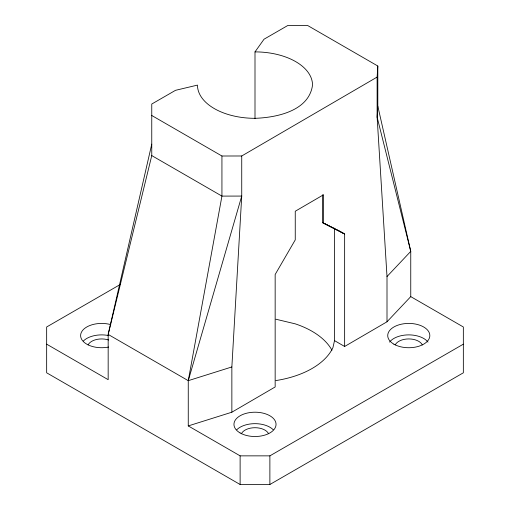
<?xml version="1.0" encoding="UTF-8"?>
<svg xmlns="http://www.w3.org/2000/svg" width="510" height="510" viewBox="0 0 510 510"><rect width="100%" height="100%" fill="white"/><g stroke="black" fill="none" stroke-linecap="round" stroke-linejoin="round"><path stroke-width="0.76" d="M151.757 115.489L221.933 156.009L221.933 196.101L188.26 380.67L188.26 425.92L231.859 412.207L231.859 366.951L241.734 196.076L241.734 155.983L377.126 77.08L377.808 66.013L307.632 25.5L287.787 25.5L264.033 39.213L255 51.892L255 118.518M377.808 66.013L377.808 106.112L377.126 117.172L387.001 276.541L387.001 321.791L344.639 346.475L334.522 340.635L334.522 228.18M334.522 340.635L332.928 347.629A80.676 46.576 0 0 1 275.878 380.568M151.757 144.132L108.165 334.426L108.165 379.676L46.659 344.167M255 51.892A57.528 33.214 0 0 1 312.528 85.106C309.047 111.008 276.605 117.58 255 118.32A57.528 33.214 0 0 1 197.472 85.106L175.516 90.321L151.757 104.034L151.757 155.588L108.165 334.426L188.26 380.67L231.859 366.951M188.26 380.67L241.734 196.076L221.933 196.101L151.757 155.588M387.001 276.541L410.754 251.373L377.808 106.112M387.001 321.791L410.754 296.622L410.754 251.373L377.126 117.172L377.126 77.08M231.859 412.207L275.158 386.969L275.158 274.507L295.252 239.885L295.252 211.248L323.614 194.718L323.614 223.214L344.639 234.02L344.639 346.475M120.322 284.452L46.659 326.98L46.659 372.804L240.121 484.5L269.879 484.5L463.341 372.804L463.341 326.98L410.754 296.622M188.26 425.92L240.121 455.857L269.879 455.857L463.341 344.167M221.933 156.009L241.734 155.983M275.878 319.222L295.335 323.875A80.676 46.576 0 0 1 331.946 350.223M335.586 229.073L322.435 222.538L322.435 194.833M336.97 229.761L338.353 230.444M343.568 233.401L322.435 222.538L323.614 223.214M339.042 230.788L344.639 234.02M269.879 455.857L269.879 484.5M240.121 455.857L240.121 484.5M88.115 344.932A14.031 8.103 0 0 1 108.681 340.017M241.447 433.717A14.031 8.103 0 0 1 255 427.711A14.031 8.103 0 0 1 268.553 433.717M395.224 344.932A14.031 8.103 0 0 1 408.778 338.933A14.031 8.103 0 0 1 422.331 344.932M108.611 347.042A21.044 12.151 0 0 1 80.65 334.892A21.044 12.151 0 0 1 110.804 324.628M389.551 342.089A21.044 12.151 0 0 1 408.778 334.879A21.044 12.151 0 0 1 427.998 342.089M236.774 429.739A21.044 12.151 0 0 1 273.226 429.739M83.436 340.954A21.044 12.151 0 0 1 108.611 335.561M240.121 432.952A21.044 12.151 0 0 0 275.33 427.501A21.044 12.151 0 0 0 249.556 412.622A21.044 12.151 0 0 0 240.121 432.952M393.892 344.167A21.044 12.151 0 0 0 429.108 338.723A21.044 12.151 0 0 0 403.327 323.837A21.044 12.151 0 0 0 393.892 344.167"/></g></svg>
